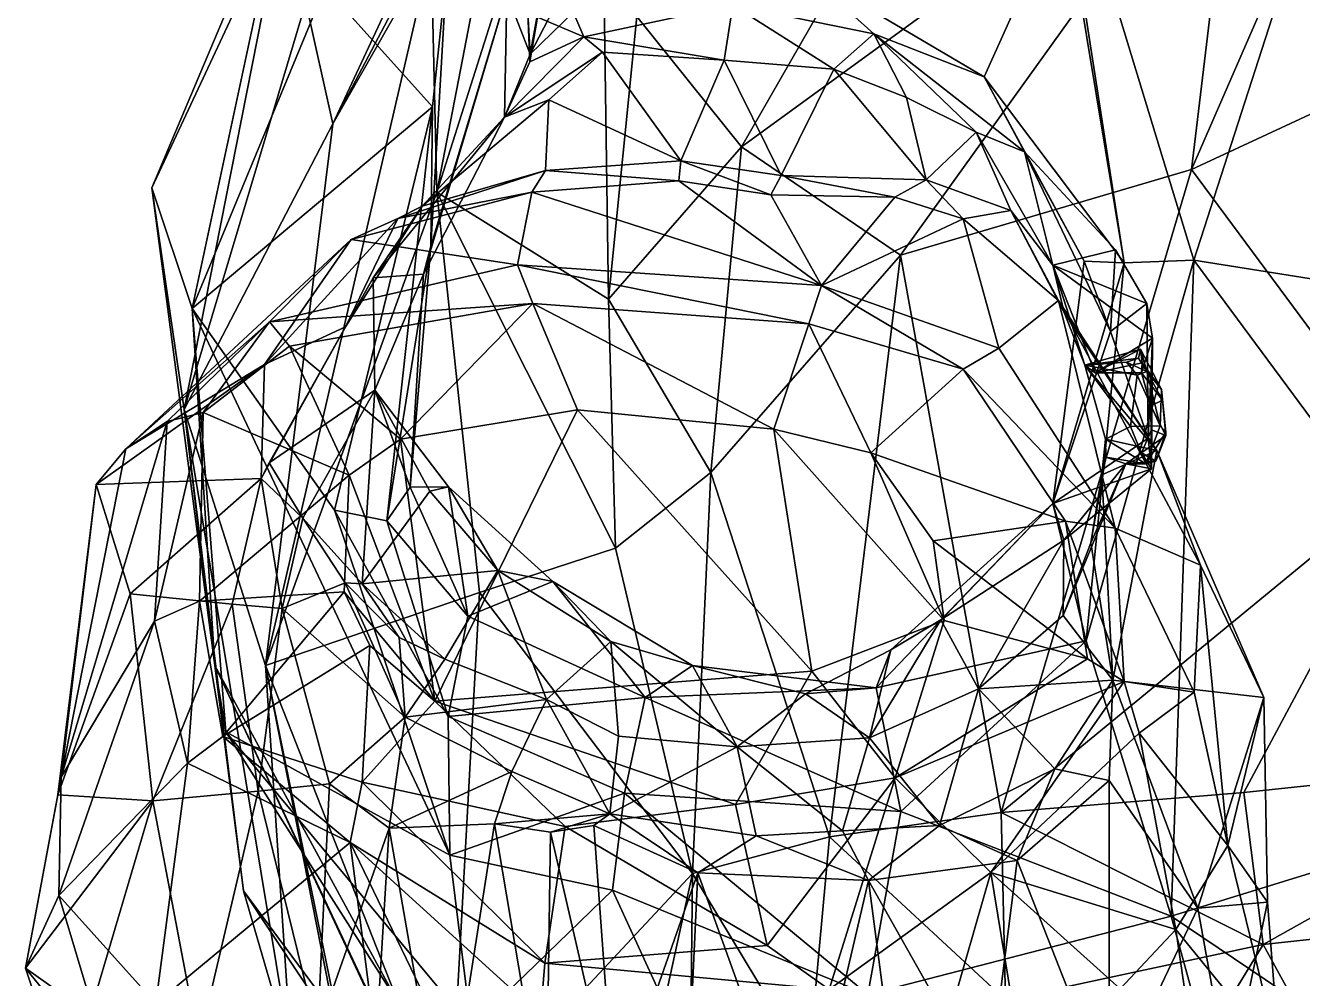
# Model space of a CAD drawing. Extents: x -0.38 to 0.38, y -1.36 to 1.52.
# Drawn here: x -0.376 to -0.1569, y -0.4645 to -0.3011 of the extents above; entities that cross this region are included whole.
import ezdxf

# ---------------------------------------------------------------- set-up
doc = ezdxf.new("R2010")
doc.units = 0
doc.layers.add('SABTOOTH$LWO', color=1, linetype='CONTINUOUS')

msp = doc.modelspace()

# ---------------------------------------------------------------- linework, layer by layer
at = {"layer": 'SABTOOTH$LWO'}
for points in [[(-0.17591, -0.32573, 1.45129), (-0.12589, -0.21099, 1.4324), (-0.16803, -0.25997, 1.41676)], [(-0.17591, -0.32573, 1.45129), (-0.11842, -0.29908, 1.47258), (-0.12589, -0.21099, 1.4324)], [(-0.30537, -0.32962, 1.17786), (-0.28313, -0.21466, 1.15526), (-0.30633, -0.28826, 1.09058)], [(-0.28313, -0.21466, 1.15526), (-0.30537, -0.32962, 1.17786), (-0.27749, -0.24177, 1.23296)], [(-0.27592, -0.348, 1.2926), (-0.27749, -0.24177, 1.23296), (-0.30537, -0.32962, 1.17786)], [(-0.27749, -0.24177, 1.23296), (-0.27592, -0.348, 1.2926), (-0.27104, -0.29954, 1.29506)], [(-0.25309, -0.32189, 1.33842), (-0.21438, -0.25443, 1.37244), (-0.27104, -0.29954, 1.29506)], [(-0.21438, -0.25443, 1.37244), (-0.25309, -0.32189, 1.33842), (-0.16803, -0.25997, 1.41676)], [(-0.20184, -0.25475, 0.53171), (-0.14802, -0.25625, 0.67552), (-0.17551, -0.3413, 0.53762)], [(-0.18745, -0.34173, 0.37629), (-0.1973, -0.27834, 0.3783), (-0.20184, -0.25475, 0.53171)], [(-0.17551, -0.3413, 0.53762), (-0.18745, -0.34173, 0.37629), (-0.20184, -0.25475, 0.53171)], [(-0.11364, -0.35115, 0.66098), (-0.17551, -0.3413, 0.53762), (-0.14802, -0.25625, 0.67552)], [(-0.32324, -0.31794, 0.99134), (-0.29631, -0.26023, 0.96437), (-0.32788, -0.29712, 0.92656)], [(-0.29631, -0.26023, 0.96437), (-0.32324, -0.31794, 0.99134), (-0.30105, -0.2758, 1.03049)], [(-0.22583, -0.34044, 1.39092), (-0.16803, -0.25997, 1.41676), (-0.25309, -0.32189, 1.33842)], [(-0.22583, -0.34044, 1.39092), (-0.17591, -0.32573, 1.45129), (-0.16803, -0.25997, 1.41676)], [(-0.35426, -0.3289, 0.82737), (-0.33122, -0.27433, 0.7841), (-0.34739, -0.34959, 0.68958)], [(-0.33169, -0.28062, 0.86363), (-0.33122, -0.27433, 0.7841), (-0.35426, -0.3289, 0.82737)], [(-0.33122, -0.27433, 0.7841), (-0.32456, -0.29448, 0.69124), (-0.34739, -0.34959, 0.68958)], [(-0.30633, -0.28826, 1.09058), (-0.30105, -0.2758, 1.03049), (-0.32324, -0.31794, 0.99134)], [(-0.28935, -0.30599, 0.25261), (-0.29336, -0.29562, 0.37554), (-0.28389, -0.27592, 0.36944)], [(-0.28935, -0.30599, 0.25261), (-0.28389, -0.27592, 0.36944), (-0.28195, -0.29879, 0.25266)], [(-0.21147, -0.30987, 0.25085), (-0.24284, -0.29132, 0.23981), (-0.1973, -0.27834, 0.3783)], [(-0.21147, -0.30987, 0.25085), (-0.1973, -0.27834, 0.3783), (-0.18745, -0.34173, 0.37629)], [(-0.34871, -0.36688, 0.92483), (-0.33169, -0.28062, 0.86363), (-0.35426, -0.3289, 0.82737)], [(-0.33169, -0.28062, 0.86363), (-0.34871, -0.36688, 0.92483), (-0.32788, -0.29712, 0.92656)], [(-0.32324, -0.31794, 0.99134), (-0.33478, -0.41078, 1.07139), (-0.30633, -0.28826, 1.09058)], [(-0.30633, -0.28826, 1.09058), (-0.33478, -0.41078, 1.07139), (-0.30537, -0.32962, 1.17786)], [(-0.23041, -0.3025, 0.20655), (-0.25459, -0.29757, 0.20722), (-0.24284, -0.29132, 0.23981)], [(-0.24284, -0.29132, 0.23981), (-0.21147, -0.30987, 0.25085), (-0.23041, -0.3025, 0.20655)], [(-0.30611, -0.31499, 0.54084), (-0.32456, -0.29448, 0.69124), (-0.30367, -0.29154, 0.55014)], [(-0.30611, -0.31499, 0.54084), (-0.30367, -0.29154, 0.55014), (-0.30643, -0.33892, 0.37709)], [(-0.30367, -0.29154, 0.55014), (-0.29336, -0.29562, 0.37554), (-0.30643, -0.33892, 0.37709)], [(-0.32456, -0.29448, 0.69124), (-0.30611, -0.31499, 0.54084), (-0.34739, -0.34959, 0.68958)], [(-0.30643, -0.33892, 0.37709), (-0.29336, -0.29562, 0.37554), (-0.30768, -0.34369, 0.2521)], [(-0.29336, -0.29562, 0.37554), (-0.29376, -0.31676, 0.22833), (-0.30768, -0.34369, 0.2521)], [(-0.28935, -0.30599, 0.25261), (-0.29376, -0.31676, 0.22833), (-0.29336, -0.29562, 0.37554)], [(-0.28396, -0.29543, 0.24111), (-0.28976, -0.29888, 0.238), (-0.28935, -0.30599, 0.25261)], [(-0.28195, -0.29879, 0.25266), (-0.28396, -0.29543, 0.24111), (-0.28935, -0.30599, 0.25261)], [(-0.32788, -0.29712, 0.92656), (-0.34871, -0.36688, 0.92483), (-0.32324, -0.31794, 0.99134)], [(-0.2881, -0.29964, 0.2256), (-0.28242, -0.29781, 0.21547), (-0.28017, -0.30299, 0.21365)], [(-0.28242, -0.29781, 0.21547), (-0.25459, -0.29757, 0.20722), (-0.28017, -0.30299, 0.21365)], [(-0.28017, -0.30299, 0.21365), (-0.25459, -0.29757, 0.20722), (-0.2561, -0.30701, 0.17286)], [(-0.23725, -0.30852, 0.17002), (-0.2561, -0.30701, 0.17286), (-0.25459, -0.29757, 0.20722)], [(-0.25459, -0.29757, 0.20722), (-0.23041, -0.3025, 0.20655), (-0.23725, -0.30852, 0.17002)], [(-0.28976, -0.29888, 0.238), (-0.28941, -0.30726, 0.23116), (-0.28935, -0.30599, 0.25261)], [(-0.28976, -0.29888, 0.238), (-0.2881, -0.29964, 0.2256), (-0.28941, -0.30726, 0.23116)], [(-0.28941, -0.30726, 0.23116), (-0.2881, -0.29964, 0.2256), (-0.28017, -0.30299, 0.21365)], [(-0.27104, -0.29954, 1.29506), (-0.27592, -0.348, 1.2926), (-0.25309, -0.32189, 1.33842)], [(-0.13747, -0.37762, 1.46994), (-0.11842, -0.29908, 1.47258), (-0.17591, -0.32573, 1.45129)], [(-0.28017, -0.30299, 0.21365), (-0.29376, -0.31676, 0.22833), (-0.28941, -0.30726, 0.23116)], [(-0.29376, -0.31676, 0.22833), (-0.28017, -0.30299, 0.21365), (-0.27698, -0.30563, 0.18412)], [(-0.2561, -0.30701, 0.17286), (-0.27698, -0.30563, 0.18412), (-0.28017, -0.30299, 0.21365)], [(-0.23041, -0.3025, 0.20655), (-0.22481, -0.31338, 0.16446), (-0.23725, -0.30852, 0.17002)], [(-0.21147, -0.30987, 0.25085), (-0.20456, -0.32271, 0.21258), (-0.23041, -0.3025, 0.20655)], [(-0.22481, -0.31338, 0.16446), (-0.23041, -0.3025, 0.20655), (-0.21283, -0.31934, 0.17581)], [(-0.20456, -0.32271, 0.21258), (-0.21283, -0.31934, 0.17581), (-0.23041, -0.3025, 0.20655)], [(-0.28618, -0.31382, 0.17011), (-0.29376, -0.31676, 0.22833), (-0.27698, -0.30563, 0.18412)], [(-0.28935, -0.30599, 0.25261), (-0.28941, -0.30726, 0.23116), (-0.29376, -0.31676, 0.22833)], [(-0.27698, -0.30563, 0.18412), (-0.26353, -0.32429, 0.09598), (-0.28618, -0.31382, 0.17011)], [(-0.27698, -0.30563, 0.18412), (-0.2561, -0.30701, 0.17286), (-0.26353, -0.32429, 0.09598)], [(-0.2463, -0.3268, 0.09943), (-0.26353, -0.32429, 0.09598), (-0.2561, -0.30701, 0.17286)], [(-0.2561, -0.30701, 0.17286), (-0.23725, -0.30852, 0.17002), (-0.2463, -0.3268, 0.09943)], [(-0.2214, -0.32752, 0.10088), (-0.2463, -0.3268, 0.09943), (-0.23725, -0.30852, 0.17002)], [(-0.23725, -0.30852, 0.17002), (-0.22481, -0.31338, 0.16446), (-0.2214, -0.32752, 0.10088)], [(-0.18745, -0.34173, 0.37629), (-0.19429, -0.34147, 0.2425), (-0.21147, -0.30987, 0.25085)], [(-0.20456, -0.32271, 0.21258), (-0.21147, -0.30987, 0.25085), (-0.19429, -0.34147, 0.2425)], [(-0.32295, -0.38417, 0.52848), (-0.34739, -0.34959, 0.68958), (-0.30611, -0.31499, 0.54084)], [(-0.32295, -0.38417, 0.52848), (-0.30611, -0.31499, 0.54084), (-0.31395, -0.38602, 0.38061)], [(-0.30611, -0.31499, 0.54084), (-0.30643, -0.33892, 0.37709), (-0.31395, -0.38602, 0.38061)], [(-0.28618, -0.31382, 0.17011), (-0.28673, -0.32592, 0.09548), (-0.3079, -0.33203, 0.14449)], [(-0.3079, -0.33203, 0.14449), (-0.29376, -0.31676, 0.22833), (-0.28618, -0.31382, 0.17011)], [(-0.26353, -0.32429, 0.09598), (-0.28673, -0.32592, 0.09548), (-0.28618, -0.31382, 0.17011)], [(-0.21283, -0.31934, 0.17581), (-0.2214, -0.32752, 0.10088), (-0.22481, -0.31338, 0.16446)], [(-0.30768, -0.34369, 0.2521), (-0.29376, -0.31676, 0.22833), (-0.31628, -0.34431, 0.17533)], [(-0.3079, -0.33203, 0.14449), (-0.31628, -0.34431, 0.17533), (-0.29376, -0.31676, 0.22833)], [(-0.33478, -0.41078, 1.07139), (-0.32324, -0.31794, 0.99134), (-0.34871, -0.36688, 0.92483)], [(-0.20692, -0.33277, 0.10552), (-0.2214, -0.32752, 0.10088), (-0.21283, -0.31934, 0.17581)], [(-0.21283, -0.31934, 0.17581), (-0.19971, -0.34214, 0.15818), (-0.20692, -0.33277, 0.10552)], [(-0.20456, -0.32271, 0.21258), (-0.19971, -0.34214, 0.15818), (-0.21283, -0.31934, 0.17581)], [(-0.25839, -0.37771, 1.32592), (-0.25309, -0.32189, 1.33842), (-0.27592, -0.348, 1.2926)], [(-0.25309, -0.32189, 1.33842), (-0.25839, -0.37771, 1.32592), (-0.22583, -0.34044, 1.39092)], [(-0.18893, -0.33951, 0.19913), (-0.19971, -0.34214, 0.15818), (-0.20456, -0.32271, 0.21258)], [(-0.19429, -0.34147, 0.2425), (-0.18977, -0.35351, 0.21729), (-0.20456, -0.32271, 0.21258)], [(-0.18977, -0.35351, 0.21729), (-0.18893, -0.33951, 0.19913), (-0.20456, -0.32271, 0.21258)], [(-0.31208, -0.33415, 0.09894), (-0.3079, -0.33203, 0.14449), (-0.28673, -0.32592, 0.09548)], [(-0.31208, -0.33415, 0.09894), (-0.28673, -0.32592, 0.09548), (-0.28908, -0.32963, 0.06601)], [(-0.28908, -0.32963, 0.06601), (-0.28673, -0.32592, 0.09548), (-0.26387, -0.32772, 0.07274)], [(-0.26353, -0.32429, 0.09598), (-0.26387, -0.32772, 0.07274), (-0.28673, -0.32592, 0.09548)], [(-0.26387, -0.32772, 0.07274), (-0.26353, -0.32429, 0.09598), (-0.24807, -0.33009, 0.08286)], [(-0.2463, -0.3268, 0.09943), (-0.24807, -0.33009, 0.08286), (-0.26353, -0.32429, 0.09598)], [(-0.20853, -0.43598, 1.42712), (-0.17591, -0.32573, 1.45129), (-0.22583, -0.34044, 1.39092)], [(-0.20853, -0.43598, 1.42712), (-0.13747, -0.37762, 1.46994), (-0.17591, -0.32573, 1.45129)], [(-0.28908, -0.32963, 0.06601), (-0.26387, -0.32772, 0.07274), (-0.23938, -0.34562, 0.03261)], [(-0.24807, -0.33009, 0.08286), (-0.23938, -0.34562, 0.03261), (-0.26387, -0.32772, 0.07274)], [(-0.24807, -0.33009, 0.08286), (-0.2463, -0.3268, 0.09943), (-0.22678, -0.33049, 0.08191)], [(-0.2463, -0.3268, 0.09943), (-0.2214, -0.32752, 0.10088), (-0.22678, -0.33049, 0.08191)], [(-0.22678, -0.33049, 0.08191), (-0.2214, -0.32752, 0.10088), (-0.21509, -0.33419, 0.07972)], [(-0.2214, -0.32752, 0.10088), (-0.20692, -0.33277, 0.10552), (-0.21509, -0.33419, 0.07972)], [(-0.35426, -0.3289, 0.82737), (-0.34739, -0.34959, 0.68958), (-0.34349, -0.41082, 0.80031)], [(-0.34871, -0.36688, 0.92483), (-0.35426, -0.3289, 0.82737), (-0.34349, -0.41082, 0.80031)], [(-0.33478, -0.41078, 1.07139), (-0.29807, -0.39828, 1.18023), (-0.30537, -0.32962, 1.17786)], [(-0.3201, -0.33776, 0.05303), (-0.28908, -0.32963, 0.06601), (-0.29152, -0.34208, 0.02118)], [(-0.3201, -0.33776, 0.05303), (-0.31208, -0.33415, 0.09894), (-0.28908, -0.32963, 0.06601)], [(-0.29807, -0.39828, 1.18023), (-0.27474, -0.3907, 1.27676), (-0.30537, -0.32962, 1.17786)], [(-0.27474, -0.3907, 1.27676), (-0.27592, -0.348, 1.2926), (-0.30537, -0.32962, 1.17786)], [(-0.29152, -0.34208, 0.02118), (-0.28908, -0.32963, 0.06601), (-0.23938, -0.34562, 0.03261)], [(-0.22678, -0.33049, 0.08191), (-0.23938, -0.34562, 0.03261), (-0.24807, -0.33009, 0.08286)], [(-0.22678, -0.33049, 0.08191), (-0.21509, -0.33419, 0.07972), (-0.23938, -0.34562, 0.03261)], [(-0.31628, -0.34431, 0.17533), (-0.3079, -0.33203, 0.14449), (-0.32104, -0.35275, 0.11576)], [(-0.31208, -0.33415, 0.09894), (-0.32104, -0.35275, 0.11576), (-0.3079, -0.33203, 0.14449)], [(-0.19872, -0.34824, 0.07427), (-0.21509, -0.33419, 0.07972), (-0.20692, -0.33277, 0.10552)], [(-0.19971, -0.34214, 0.15818), (-0.19772, -0.35029, 0.12336), (-0.20692, -0.33277, 0.10552)], [(-0.20692, -0.33277, 0.10552), (-0.19772, -0.35029, 0.12336), (-0.19872, -0.34824, 0.07427)], [(-0.32104, -0.35275, 0.11576), (-0.31208, -0.33415, 0.09894), (-0.33498, -0.35917, 0.0734)], [(-0.31208, -0.33415, 0.09894), (-0.3201, -0.33776, 0.05303), (-0.33498, -0.35917, 0.0734)], [(-0.20893, -0.35636, 0.03983), (-0.23938, -0.34562, 0.03261), (-0.21509, -0.33419, 0.07972)], [(-0.21509, -0.33419, 0.07972), (-0.19872, -0.34824, 0.07427), (-0.20893, -0.35636, 0.03983)], [(-0.3201, -0.33776, 0.05303), (-0.33412, -0.35186, 0.0202), (-0.35873, -0.37367, 0.04494)], [(-0.3201, -0.33776, 0.05303), (-0.35873, -0.37367, 0.04494), (-0.33498, -0.35917, 0.0734)], [(-0.33412, -0.35186, 0.0202), (-0.3201, -0.33776, 0.05303), (-0.29152, -0.34208, 0.02118)], [(-0.31395, -0.38602, 0.38061), (-0.30643, -0.33892, 0.37709), (-0.30994, -0.38023, 0.28068)], [(-0.30643, -0.33892, 0.37709), (-0.30768, -0.34369, 0.2521), (-0.30994, -0.38023, 0.28068)], [(-0.18357, -0.3487, 0.18785), (-0.19971, -0.34214, 0.15818), (-0.18893, -0.33951, 0.19913)], [(-0.18893, -0.33951, 0.19913), (-0.18977, -0.35351, 0.21729), (-0.18357, -0.3487, 0.18785)], [(-0.23801, -0.44017, 1.3797), (-0.22583, -0.34044, 1.39092), (-0.25839, -0.37771, 1.32592)], [(-0.23801, -0.44017, 1.3797), (-0.20853, -0.43598, 1.42712), (-0.22583, -0.34044, 1.39092)], [(-0.19429, -0.34147, 0.2425), (-0.18745, -0.34173, 0.37629), (-0.1997, -0.383, 0.2441)], [(-0.18977, -0.35351, 0.21729), (-0.19429, -0.34147, 0.2425), (-0.1997, -0.383, 0.2441)], [(-0.19398, -0.40659, 0.39468), (-0.1997, -0.383, 0.2441), (-0.18745, -0.34173, 0.37629)], [(-0.18745, -0.34173, 0.37629), (-0.17551, -0.3413, 0.53762), (-0.19398, -0.40659, 0.39468)], [(-0.17941, -0.45378, 0.54299), (-0.19398, -0.40659, 0.39468), (-0.17551, -0.3413, 0.53762)], [(-0.17551, -0.3413, 0.53762), (-0.10841, -0.43189, 0.66907), (-0.17941, -0.45378, 0.54299)], [(-0.10841, -0.43189, 0.66907), (-0.17551, -0.3413, 0.53762), (-0.11364, -0.35115, 0.66098)], [(-0.29152, -0.34208, 0.02118), (-0.28889, -0.34874, 0.01483), (-0.33412, -0.35186, 0.0202)], [(-0.31628, -0.34431, 0.17533), (-0.316, -0.36357, 0.20329), (-0.30768, -0.34369, 0.2521)], [(-0.30994, -0.38023, 0.28068), (-0.30768, -0.34369, 0.2521), (-0.316, -0.36357, 0.20329)], [(-0.23938, -0.34562, 0.03261), (-0.24153, -0.35223, 0.01449), (-0.29152, -0.34208, 0.02118)], [(-0.24153, -0.35223, 0.01449), (-0.28889, -0.34874, 0.01483), (-0.29152, -0.34208, 0.02118)], [(-0.19971, -0.34214, 0.15818), (-0.19422, -0.35929, 0.13775), (-0.19772, -0.35029, 0.12336)], [(-0.19971, -0.34214, 0.15818), (-0.1826, -0.35468, 0.17703), (-0.19245, -0.36061, 0.15308)], [(-0.19971, -0.34214, 0.15818), (-0.19245, -0.36061, 0.15308), (-0.19422, -0.35929, 0.13775)], [(-0.1826, -0.35468, 0.17703), (-0.19971, -0.34214, 0.15818), (-0.18357, -0.3487, 0.18785)], [(-0.316, -0.36357, 0.20329), (-0.31628, -0.34431, 0.17533), (-0.33415, -0.37603, 0.12931)], [(-0.32104, -0.35275, 0.11576), (-0.33415, -0.37603, 0.12931), (-0.31628, -0.34431, 0.17533)], [(-0.21508, -0.36, 0.01757), (-0.24153, -0.35223, 0.01449), (-0.23938, -0.34562, 0.03261)], [(-0.20893, -0.35636, 0.03983), (-0.21508, -0.36, 0.01757), (-0.23938, -0.34562, 0.03261)], [(-0.27592, -0.348, 1.2926), (-0.27474, -0.3907, 1.27676), (-0.25839, -0.37771, 1.32592)], [(-0.19872, -0.34824, 0.07427), (-0.18901, -0.38724, 0.03814), (-0.20893, -0.35636, 0.03983)], [(-0.19872, -0.34824, 0.07427), (-0.17438, -0.39362, 0.05844), (-0.18901, -0.38724, 0.03814)], [(-0.19872, -0.34824, 0.07427), (-0.19772, -0.35029, 0.12336), (-0.18182, -0.37395, 0.10798)], [(-0.19872, -0.34824, 0.07427), (-0.18182, -0.37395, 0.10798), (-0.17438, -0.39362, 0.05844)], [(-0.32295, -0.38417, 0.52848), (-0.30316, -0.44335, 0.54006), (-0.34739, -0.34959, 0.68958)], [(-0.34157, -0.42218, 0.69381), (-0.34739, -0.34959, 0.68958), (-0.30316, -0.44335, 0.54006)], [(-0.34349, -0.41082, 0.80031), (-0.34739, -0.34959, 0.68958), (-0.34157, -0.42218, 0.69381)], [(-0.28889, -0.34874, 0.01483), (-0.33067, -0.35605, 0.01454), (-0.33412, -0.35186, 0.0202)], [(-0.33067, -0.35605, 0.01454), (-0.28889, -0.34874, 0.01483), (-0.31159, -0.37199, 0.0067)], [(-0.28126, -0.36698, 0.007), (-0.31159, -0.37199, 0.0067), (-0.28889, -0.34874, 0.01483)], [(-0.24755, -0.37025, 0.00683), (-0.28126, -0.36698, 0.007), (-0.28889, -0.34874, 0.01483)], [(-0.24153, -0.35223, 0.01449), (-0.24755, -0.37025, 0.00683), (-0.28889, -0.34874, 0.01483)], [(-0.19772, -0.35029, 0.12336), (-0.19422, -0.35929, 0.13775), (-0.18182, -0.37395, 0.10798)], [(-0.18334, -0.37181, 0.20738), (-0.18357, -0.3487, 0.18785), (-0.18977, -0.35351, 0.21729)], [(-0.18357, -0.3487, 0.18785), (-0.18334, -0.37181, 0.20738), (-0.1826, -0.35468, 0.17703)], [(-0.35164, -0.36894, 0.03795), (-0.35873, -0.37367, 0.04494), (-0.33412, -0.35186, 0.0202)], [(-0.35164, -0.36894, 0.03795), (-0.33412, -0.35186, 0.0202), (-0.34549, -0.36743, 0.01378)], [(-0.33067, -0.35605, 0.01454), (-0.34549, -0.36743, 0.01378), (-0.33412, -0.35186, 0.0202)], [(-0.23091, -0.37434, 0.00664), (-0.24755, -0.37025, 0.00683), (-0.24153, -0.35223, 0.01449)], [(-0.21508, -0.36, 0.01757), (-0.23091, -0.37434, 0.00664), (-0.24153, -0.35223, 0.01449)], [(-0.33498, -0.35917, 0.0734), (-0.33555, -0.37875, 0.11589), (-0.32104, -0.35275, 0.11576)], [(-0.33415, -0.37603, 0.12931), (-0.32104, -0.35275, 0.11576), (-0.33555, -0.37875, 0.11589)], [(-0.1997, -0.383, 0.2441), (-0.18334, -0.37181, 0.20738), (-0.18977, -0.35351, 0.21729)], [(-0.18448, -0.36063, 0.16401), (-0.19245, -0.36061, 0.15308), (-0.1826, -0.35468, 0.17703)], [(-0.18448, -0.36063, 0.16401), (-0.1826, -0.35468, 0.17703), (-0.18288, -0.36625, 0.17569)], [(-0.18274, -0.37705, 0.18904), (-0.1826, -0.35468, 0.17703), (-0.18334, -0.37181, 0.20738)], [(-0.1826, -0.35468, 0.17703), (-0.18274, -0.37705, 0.18904), (-0.18288, -0.36625, 0.17569)], [(-0.34549, -0.36743, 0.01378), (-0.33067, -0.35605, 0.01454), (-0.3204, -0.37818, 0.00628)], [(-0.31159, -0.37199, 0.0067), (-0.3204, -0.37818, 0.00628), (-0.33067, -0.35605, 0.01454)], [(-0.20893, -0.35636, 0.03983), (-0.18901, -0.38724, 0.03814), (-0.21508, -0.36, 0.01757)], [(-0.19422, -0.35929, 0.13775), (-0.19245, -0.36061, 0.15308), (-0.18464, -0.35655, 0.1379)], [(-0.18464, -0.35655, 0.1379), (-0.18499, -0.35808, 0.12918), (-0.19422, -0.35929, 0.13775)], [(-0.18438, -0.35891, 0.15554), (-0.18464, -0.35655, 0.1379), (-0.19245, -0.36061, 0.15308)], [(-0.18355, -0.36039, 0.12722), (-0.18499, -0.35808, 0.12918), (-0.18464, -0.35655, 0.1379)], [(-0.18103, -0.3635, 0.13811), (-0.18464, -0.35655, 0.1379), (-0.18438, -0.35891, 0.15554)], [(-0.18103, -0.3635, 0.13811), (-0.18355, -0.36039, 0.12722), (-0.18464, -0.35655, 0.1379)], [(-0.35873, -0.37367, 0.04494), (-0.36382, -0.37974, 0.06282), (-0.33498, -0.35917, 0.0734)], [(-0.33498, -0.35917, 0.0734), (-0.36382, -0.37974, 0.06282), (-0.33555, -0.37875, 0.11589)], [(-0.18707, -0.35879, 0.12831), (-0.19422, -0.35929, 0.13775), (-0.18499, -0.35808, 0.12918)], [(-0.18707, -0.35879, 0.12831), (-0.18523, -0.36104, 0.12565), (-0.19422, -0.35929, 0.13775)], [(-0.18523, -0.36104, 0.12565), (-0.18636, -0.36983, 0.13428), (-0.19422, -0.35929, 0.13775)], [(-0.19067, -0.37201, 0.14348), (-0.19422, -0.35929, 0.13775), (-0.18636, -0.36983, 0.13428)], [(-0.19422, -0.35929, 0.13775), (-0.19067, -0.37201, 0.14348), (-0.18182, -0.37395, 0.10798)], [(-0.19245, -0.36061, 0.15308), (-0.18448, -0.36063, 0.16401), (-0.18438, -0.35891, 0.15554)], [(-0.18355, -0.36039, 0.12722), (-0.18707, -0.35879, 0.12831), (-0.18499, -0.35808, 0.12918)], [(-0.18523, -0.36104, 0.12565), (-0.18707, -0.35879, 0.12831), (-0.18355, -0.36039, 0.12722)], [(-0.18438, -0.35891, 0.15554), (-0.18448, -0.36063, 0.16401), (-0.18086, -0.36532, 0.15668)], [(-0.18086, -0.36532, 0.15668), (-0.18103, -0.3635, 0.13811), (-0.18438, -0.35891, 0.15554)], [(-0.21508, -0.36, 0.01757), (-0.1975, -0.38603, 0.01681), (-0.23091, -0.37434, 0.00664)], [(-0.1975, -0.38603, 0.01681), (-0.21508, -0.36, 0.01757), (-0.18901, -0.38724, 0.03814)], [(-0.18636, -0.36983, 0.13428), (-0.18523, -0.36104, 0.12565), (-0.1813, -0.36973, 0.13494)], [(-0.18355, -0.36039, 0.12722), (-0.1813, -0.36973, 0.13494), (-0.18523, -0.36104, 0.12565)], [(-0.18448, -0.36063, 0.16401), (-0.18288, -0.36625, 0.17569), (-0.18086, -0.36532, 0.15668)], [(-0.1813, -0.36973, 0.13494), (-0.18355, -0.36039, 0.12722), (-0.18103, -0.3635, 0.13811)], [(-0.33415, -0.37603, 0.12931), (-0.32835, -0.38553, 0.13818), (-0.316, -0.36357, 0.20329)], [(-0.32835, -0.38553, 0.13818), (-0.3182, -0.39682, 0.16082), (-0.316, -0.36357, 0.20329)], [(-0.30656, -0.38089, 0.19014), (-0.316, -0.36357, 0.20329), (-0.3182, -0.39682, 0.16082)], [(-0.30994, -0.38023, 0.28068), (-0.316, -0.36357, 0.20329), (-0.30341, -0.38018, 0.22581)], [(-0.316, -0.36357, 0.20329), (-0.30656, -0.38089, 0.19014), (-0.30341, -0.38018, 0.22581)], [(-0.18028, -0.37081, 0.14533), (-0.1813, -0.36973, 0.13494), (-0.18103, -0.3635, 0.13811)], [(-0.18028, -0.37081, 0.14533), (-0.18103, -0.3635, 0.13811), (-0.18086, -0.36532, 0.15668)], [(-0.18086, -0.36532, 0.15668), (-0.18288, -0.36625, 0.17569), (-0.18028, -0.37135, 0.16137)], [(-0.18028, -0.37135, 0.16137), (-0.18028, -0.37081, 0.14533), (-0.18086, -0.36532, 0.15668)], [(-0.34549, -0.36743, 0.01378), (-0.34612, -0.39979, 0.01136), (-0.35381, -0.40321, 0.03245)], [(-0.35164, -0.36894, 0.03795), (-0.34549, -0.36743, 0.01378), (-0.35381, -0.40321, 0.03245)], [(-0.33857, -0.44944, 0.91584), (-0.34871, -0.36688, 0.92483), (-0.34349, -0.41082, 0.80031)], [(-0.33031, -0.47772, 1.0217), (-0.34871, -0.36688, 0.92483), (-0.33857, -0.44944, 0.91584)], [(-0.34871, -0.36688, 0.92483), (-0.33031, -0.47772, 1.0217), (-0.33478, -0.41078, 1.07139)], [(-0.34549, -0.36743, 0.01378), (-0.3204, -0.37818, 0.00628), (-0.34612, -0.39979, 0.01136)], [(-0.28126, -0.36698, 0.007), (-0.30572, -0.41691, 0.00856), (-0.31159, -0.37199, 0.0067)], [(-0.24103, -0.41176, 0.00627), (-0.30572, -0.41691, 0.00856), (-0.28126, -0.36698, 0.007)], [(-0.24755, -0.37025, 0.00683), (-0.24103, -0.41176, 0.00627), (-0.28126, -0.36698, 0.007)], [(-0.18288, -0.36625, 0.17569), (-0.18277, -0.37039, 0.17894), (-0.18028, -0.37135, 0.16137)], [(-0.18277, -0.37039, 0.17894), (-0.18288, -0.36625, 0.17569), (-0.18274, -0.37705, 0.18904)], [(-0.36983, -0.42994, 0.05774), (-0.35164, -0.36894, 0.03795), (-0.35381, -0.40321, 0.03245)], [(-0.36983, -0.42994, 0.05774), (-0.35873, -0.37367, 0.04494), (-0.35164, -0.36894, 0.03795)], [(-0.23091, -0.37434, 0.00664), (-0.21834, -0.40308, 0.00532), (-0.24755, -0.37025, 0.00683)], [(-0.21834, -0.40308, 0.00532), (-0.24103, -0.41176, 0.00627), (-0.24755, -0.37025, 0.00683)], [(-0.18636, -0.36983, 0.13428), (-0.18376, -0.37622, 0.15133), (-0.19067, -0.37201, 0.14348)], [(-0.1813, -0.36973, 0.13494), (-0.18376, -0.37622, 0.15133), (-0.18636, -0.36983, 0.13428)], [(-0.18376, -0.37622, 0.15133), (-0.1813, -0.36973, 0.13494), (-0.18028, -0.37081, 0.14533)], [(-0.30572, -0.41691, 0.00856), (-0.3204, -0.37818, 0.00628), (-0.31159, -0.37199, 0.0067)], [(-0.18274, -0.37705, 0.18904), (-0.18334, -0.37181, 0.20738), (-0.1997, -0.383, 0.2441)], [(-0.19067, -0.37201, 0.14348), (-0.19131, -0.37811, 0.14191), (-0.18182, -0.37395, 0.10798)], [(-0.19131, -0.37811, 0.14191), (-0.19067, -0.37201, 0.14348), (-0.19059, -0.37507, 0.15797)], [(-0.19059, -0.37507, 0.15797), (-0.19067, -0.37201, 0.14348), (-0.18376, -0.37622, 0.15133)], [(-0.18277, -0.37039, 0.17894), (-0.18447, -0.37431, 0.18069), (-0.18028, -0.37135, 0.16137)], [(-0.18277, -0.37039, 0.17894), (-0.18274, -0.37705, 0.18904), (-0.18447, -0.37431, 0.18069)], [(-0.18447, -0.37431, 0.18069), (-0.182, -0.37578, 0.16022), (-0.18028, -0.37135, 0.16137)], [(-0.182, -0.37578, 0.16022), (-0.18376, -0.37622, 0.15133), (-0.18028, -0.37081, 0.14533)], [(-0.182, -0.37578, 0.16022), (-0.18028, -0.37081, 0.14533), (-0.18028, -0.37135, 0.16137)], [(-0.35873, -0.37367, 0.04494), (-0.36983, -0.42994, 0.05774), (-0.36382, -0.37974, 0.06282)], [(-0.22022, -0.38943, 0.00594), (-0.21834, -0.40308, 0.00532), (-0.23091, -0.37434, 0.00664)], [(-0.22022, -0.38943, 0.00594), (-0.23091, -0.37434, 0.00664), (-0.1975, -0.38603, 0.01681)], [(-0.19131, -0.37811, 0.14191), (-0.18942, -0.41334, 0.13362), (-0.18182, -0.37395, 0.10798)], [(-0.18182, -0.37395, 0.10798), (-0.18942, -0.41334, 0.13362), (-0.1635, -0.41631, 0.08851)], [(-0.182, -0.37578, 0.16022), (-0.18447, -0.37431, 0.18069), (-0.18717, -0.37622, 0.17875)], [(-0.18447, -0.37431, 0.18069), (-0.18274, -0.37705, 0.18904), (-0.18717, -0.37622, 0.17875)], [(-0.1635, -0.41631, 0.08851), (-0.17438, -0.39362, 0.05844), (-0.18182, -0.37395, 0.10798)], [(-0.32835, -0.38553, 0.13818), (-0.33415, -0.37603, 0.12931), (-0.33555, -0.37875, 0.11589)], [(-0.1978, -0.38931, 0.19964), (-0.1979, -0.40221, 0.15187), (-0.18717, -0.37622, 0.17875)], [(-0.19317, -0.38977, 0.14643), (-0.18717, -0.37622, 0.17875), (-0.1979, -0.40221, 0.15187)], [(-0.1978, -0.38931, 0.19964), (-0.18717, -0.37622, 0.17875), (-0.18274, -0.37705, 0.18904)], [(-0.19317, -0.38977, 0.14643), (-0.19131, -0.37811, 0.14191), (-0.19059, -0.37507, 0.15797)], [(-0.18717, -0.37622, 0.17875), (-0.19317, -0.38977, 0.14643), (-0.19059, -0.37507, 0.15797)], [(-0.18376, -0.37622, 0.15133), (-0.18717, -0.37622, 0.17875), (-0.19059, -0.37507, 0.15797)], [(-0.18376, -0.37622, 0.15133), (-0.182, -0.37578, 0.16022), (-0.18717, -0.37622, 0.17875)], [(-0.36382, -0.37974, 0.06282), (-0.35799, -0.39849, 0.10442), (-0.33555, -0.37875, 0.11589)], [(-0.34049, -0.40026, 0.11744), (-0.33555, -0.37875, 0.11589), (-0.35799, -0.39849, 0.10442)], [(-0.3204, -0.37818, 0.00628), (-0.3213, -0.39816, 0.0049), (-0.34612, -0.39979, 0.01136)], [(-0.33193, -0.40104, 0.12885), (-0.33555, -0.37875, 0.11589), (-0.34049, -0.40026, 0.11744)], [(-0.32835, -0.38553, 0.13818), (-0.33555, -0.37875, 0.11589), (-0.33193, -0.40104, 0.12885)], [(-0.3204, -0.37818, 0.00628), (-0.30572, -0.41691, 0.00856), (-0.3213, -0.39816, 0.0049)], [(-0.27474, -0.3907, 1.27676), (-0.26154, -0.44647, 1.3197), (-0.25839, -0.37771, 1.32592)], [(-0.25839, -0.37771, 1.32592), (-0.26154, -0.44647, 1.3197), (-0.23801, -0.44017, 1.3797)], [(-0.1669, -0.43259, 1.46243), (-0.13747, -0.37762, 1.46994), (-0.20853, -0.43598, 1.42712)], [(-0.18274, -0.37705, 0.18904), (-0.1997, -0.383, 0.2441), (-0.1978, -0.38931, 0.19964)], [(-0.19131, -0.37811, 0.14191), (-0.19317, -0.38977, 0.14643), (-0.18942, -0.41334, 0.13362)], [(-0.1669, -0.43259, 1.46243), (-0.10541, -0.42604, 1.4844), (-0.13747, -0.37762, 1.46994)], [(-0.36382, -0.37974, 0.06282), (-0.37043, -0.43299, 0.08079), (-0.35799, -0.39849, 0.10442)], [(-0.36983, -0.42994, 0.05774), (-0.37043, -0.43299, 0.08079), (-0.36382, -0.37974, 0.06282)], [(-0.3182, -0.39682, 0.16082), (-0.2949, -0.3945, 0.187), (-0.30656, -0.38089, 0.19014)], [(-0.31395, -0.38602, 0.38061), (-0.30994, -0.38023, 0.28068), (-0.30004, -0.40232, 0.28147)], [(-0.30994, -0.38023, 0.28068), (-0.30341, -0.38018, 0.22581), (-0.30004, -0.40232, 0.28147)], [(-0.30656, -0.38089, 0.19014), (-0.2949, -0.3945, 0.187), (-0.30341, -0.38018, 0.22581)], [(-0.30341, -0.38018, 0.22581), (-0.28546, -0.39638, 0.23119), (-0.30004, -0.40232, 0.28147)], [(-0.30341, -0.38018, 0.22581), (-0.2949, -0.3945, 0.187), (-0.28546, -0.39638, 0.23119)], [(-0.1997, -0.383, 0.2441), (-0.19398, -0.40659, 0.39468), (-0.23002, -0.41463, 0.27361)], [(-0.1997, -0.383, 0.2441), (-0.23002, -0.41463, 0.27361), (-0.22751, -0.40814, 0.22233)], [(-0.21892, -0.40296, 0.21189), (-0.1997, -0.383, 0.2441), (-0.22751, -0.40814, 0.22233)], [(-0.1978, -0.38931, 0.19964), (-0.1997, -0.383, 0.2441), (-0.21892, -0.40296, 0.21189)], [(-0.3211, -0.39663, 0.14033), (-0.32835, -0.38553, 0.13818), (-0.33193, -0.40104, 0.12885)], [(-0.32835, -0.38553, 0.13818), (-0.3211, -0.39663, 0.14033), (-0.3182, -0.39682, 0.16082)], [(-0.30316, -0.44335, 0.54006), (-0.32295, -0.38417, 0.52848), (-0.30346, -0.41955, 0.39271)], [(-0.32295, -0.38417, 0.52848), (-0.31395, -0.38602, 0.38061), (-0.30346, -0.41955, 0.39271)], [(-0.30346, -0.41955, 0.39271), (-0.31395, -0.38602, 0.38061), (-0.30004, -0.40232, 0.28147)], [(-0.1975, -0.38603, 0.01681), (-0.19376, -0.40963, 0.01569), (-0.22022, -0.38943, 0.00594)], [(-0.19376, -0.40963, 0.01569), (-0.1975, -0.38603, 0.01681), (-0.18746, -0.41356, 0.02835)], [(-0.18901, -0.38724, 0.03814), (-0.18746, -0.41356, 0.02835), (-0.1975, -0.38603, 0.01681)], [(-0.18901, -0.38724, 0.03814), (-0.17547, -0.41538, 0.04749), (-0.18746, -0.41356, 0.02835)], [(-0.17547, -0.41538, 0.04749), (-0.18901, -0.38724, 0.03814), (-0.17438, -0.39362, 0.05844)], [(-0.21834, -0.40308, 0.00532), (-0.22022, -0.38943, 0.00594), (-0.19376, -0.40963, 0.01569)], [(-0.21892, -0.40296, 0.21189), (-0.21245, -0.41482, 0.15248), (-0.1978, -0.38931, 0.19964)], [(-0.21245, -0.41482, 0.15248), (-0.1979, -0.40221, 0.15187), (-0.1978, -0.38931, 0.19964)], [(-0.19317, -0.38977, 0.14643), (-0.1979, -0.40221, 0.15187), (-0.18942, -0.41334, 0.13362)], [(-0.26154, -0.44647, 1.3197), (-0.27474, -0.3907, 1.27676), (-0.29807, -0.39828, 1.18023)], [(-0.17438, -0.39362, 0.05844), (-0.16965, -0.44167, 0.06474), (-0.17547, -0.41538, 0.04749)], [(-0.17438, -0.39362, 0.05844), (-0.1635, -0.41631, 0.08851), (-0.16965, -0.44167, 0.06474)], [(-0.2949, -0.3945, 0.187), (-0.3182, -0.39682, 0.16082), (-0.30402, -0.40969, 0.14894)], [(-0.30402, -0.40969, 0.14894), (-0.28657, -0.41665, 0.15105), (-0.2949, -0.3945, 0.187)], [(-0.30004, -0.40232, 0.28147), (-0.28546, -0.39638, 0.23119), (-0.26965, -0.4163, 0.29417)], [(-0.2949, -0.3945, 0.187), (-0.28657, -0.41665, 0.15105), (-0.27552, -0.40671, 0.18879)], [(-0.2949, -0.3945, 0.187), (-0.27552, -0.40671, 0.18879), (-0.28546, -0.39638, 0.23119)], [(-0.28546, -0.39638, 0.23119), (-0.26154, -0.41082, 0.22876), (-0.26965, -0.4163, 0.29417)], [(-0.28546, -0.39638, 0.23119), (-0.27552, -0.40671, 0.18879), (-0.26154, -0.41082, 0.22876)], [(-0.37043, -0.43299, 0.08079), (-0.35411, -0.43403, 0.10417), (-0.35799, -0.39849, 0.10442)], [(-0.35799, -0.39849, 0.10442), (-0.35411, -0.43403, 0.10417), (-0.34049, -0.40026, 0.11744)], [(-0.34612, -0.39979, 0.01136), (-0.3213, -0.39816, 0.0049), (-0.34212, -0.42295, 0.01631)], [(-0.3213, -0.39816, 0.0049), (-0.31686, -0.40738, 0.00429), (-0.34212, -0.42295, 0.01631)], [(-0.30318, -0.49105, 1.22498), (-0.29807, -0.39828, 1.18023), (-0.33478, -0.41078, 1.07139)], [(-0.33193, -0.40104, 0.12885), (-0.31082, -0.41964, 0.13395), (-0.3211, -0.39663, 0.14033)], [(-0.31686, -0.40738, 0.00429), (-0.3213, -0.39816, 0.0049), (-0.30572, -0.41691, 0.00856)], [(-0.31184, -0.40601, 0.14519), (-0.3211, -0.39663, 0.14033), (-0.31082, -0.41964, 0.13395)], [(-0.3211, -0.39663, 0.14033), (-0.31184, -0.40601, 0.14519), (-0.3182, -0.39682, 0.16082)], [(-0.31184, -0.40601, 0.14519), (-0.30402, -0.40969, 0.14894), (-0.3182, -0.39682, 0.16082)], [(-0.30318, -0.49105, 1.22498), (-0.26154, -0.44647, 1.3197), (-0.29807, -0.39828, 1.18023)], [(-0.33605, -0.43233, 0.10819), (-0.34049, -0.40026, 0.11744), (-0.35411, -0.43403, 0.10417)], [(-0.35381, -0.40321, 0.03245), (-0.34612, -0.39979, 0.01136), (-0.34818, -0.42754, 0.02273)], [(-0.34612, -0.39979, 0.01136), (-0.34212, -0.42295, 0.01631), (-0.34818, -0.42754, 0.02273)], [(-0.34049, -0.40026, 0.11744), (-0.33605, -0.43233, 0.10819), (-0.33193, -0.40104, 0.12885)], [(-0.3238, -0.43112, 0.11298), (-0.33193, -0.40104, 0.12885), (-0.33605, -0.43233, 0.10819)], [(-0.33193, -0.40104, 0.12885), (-0.3238, -0.43112, 0.11298), (-0.31082, -0.41964, 0.13395)], [(-0.30346, -0.41955, 0.39271), (-0.30004, -0.40232, 0.28147), (-0.26965, -0.4163, 0.29417)], [(-0.24103, -0.41176, 0.00627), (-0.21834, -0.40308, 0.00532), (-0.22673, -0.43008, 0.01097)], [(-0.23113, -0.42318, 0.15911), (-0.21245, -0.41482, 0.15248), (-0.21892, -0.40296, 0.21189)], [(-0.22751, -0.40814, 0.22233), (-0.23113, -0.42318, 0.15911), (-0.21892, -0.40296, 0.21189)], [(-0.19376, -0.40963, 0.01569), (-0.22673, -0.43008, 0.01097), (-0.21834, -0.40308, 0.00532)], [(-0.18942, -0.41334, 0.13362), (-0.1979, -0.40221, 0.15187), (-0.21245, -0.41482, 0.15248)], [(-0.37023, -0.45025, 0.04342), (-0.35381, -0.40321, 0.03245), (-0.34818, -0.42754, 0.02273)], [(-0.36983, -0.42994, 0.05774), (-0.35381, -0.40321, 0.03245), (-0.37023, -0.45025, 0.04342)], [(-0.34212, -0.42295, 0.01631), (-0.31686, -0.40738, 0.00429), (-0.31818, -0.4308, 0.01421)], [(-0.31686, -0.40738, 0.00429), (-0.30572, -0.41691, 0.00856), (-0.31818, -0.4308, 0.01421)], [(-0.30402, -0.40969, 0.14894), (-0.31184, -0.40601, 0.14519), (-0.31082, -0.41964, 0.13395)], [(-0.28657, -0.41665, 0.15105), (-0.27419, -0.4229, 0.15367), (-0.27552, -0.40671, 0.18879)], [(-0.27419, -0.4229, 0.15367), (-0.25387, -0.42473, 0.15901), (-0.27552, -0.40671, 0.18879)], [(-0.27552, -0.40671, 0.18879), (-0.25387, -0.42473, 0.15901), (-0.26154, -0.41082, 0.22876)], [(-0.2258, -0.43582, 0.39694), (-0.23002, -0.41463, 0.27361), (-0.19398, -0.40659, 0.39468)], [(-0.19398, -0.40659, 0.39468), (-0.17941, -0.45378, 0.54299), (-0.2258, -0.43582, 0.39694)], [(-0.28657, -0.41665, 0.15105), (-0.30402, -0.40969, 0.14894), (-0.31082, -0.41964, 0.13395)], [(-0.22751, -0.40814, 0.22233), (-0.24213, -0.41565, 0.21823), (-0.23113, -0.42318, 0.15911)], [(-0.24213, -0.41565, 0.21823), (-0.22751, -0.40814, 0.22233), (-0.23002, -0.41463, 0.27361)], [(-0.22673, -0.43008, 0.01097), (-0.19376, -0.40963, 0.01569), (-0.18746, -0.41356, 0.02835)], [(-0.34157, -0.42218, 0.69381), (-0.31213, -0.46841, 0.77944), (-0.34349, -0.41082, 0.80031)], [(-0.2957, -0.51248, 0.8555), (-0.34349, -0.41082, 0.80031), (-0.31213, -0.46841, 0.77944)], [(-0.2957, -0.51248, 0.8555), (-0.29433, -0.51596, 0.90118), (-0.34349, -0.41082, 0.80031)], [(-0.29433, -0.51596, 0.90118), (-0.33857, -0.44944, 0.91584), (-0.34349, -0.41082, 0.80031)], [(-0.31946, -0.48858, 1.06851), (-0.33478, -0.41078, 1.07139), (-0.33031, -0.47772, 1.0217)], [(-0.31537, -0.50547, 1.13199), (-0.33478, -0.41078, 1.07139), (-0.31946, -0.48858, 1.06851)], [(-0.30318, -0.49105, 1.22498), (-0.33478, -0.41078, 1.07139), (-0.31537, -0.50547, 1.13199)], [(-0.24103, -0.41176, 0.00627), (-0.25414, -0.43465, 0.00475), (-0.30572, -0.41691, 0.00856)], [(-0.23002, -0.41463, 0.27361), (-0.26965, -0.4163, 0.29417), (-0.26154, -0.41082, 0.22876)], [(-0.24213, -0.41565, 0.21823), (-0.26154, -0.41082, 0.22876), (-0.25387, -0.42473, 0.15901)], [(-0.24213, -0.41565, 0.21823), (-0.23002, -0.41463, 0.27361), (-0.26154, -0.41082, 0.22876)], [(-0.25414, -0.43465, 0.00475), (-0.24103, -0.41176, 0.00627), (-0.22673, -0.43008, 0.01097)], [(-0.21032, -0.44632, 0.02294), (-0.22673, -0.43008, 0.01097), (-0.18746, -0.41356, 0.02835)], [(-0.18942, -0.41334, 0.13362), (-0.21245, -0.41482, 0.15248), (-0.19935, -0.42853, 0.14185)], [(-0.18746, -0.41356, 0.02835), (-0.18487, -0.42242, 0.04009), (-0.21032, -0.44632, 0.02294)], [(-0.19001, -0.43053, 0.13064), (-0.18942, -0.41334, 0.13362), (-0.19935, -0.42853, 0.14185)], [(-0.17484, -0.45241, 0.10642), (-0.18942, -0.41334, 0.13362), (-0.19001, -0.43053, 0.13064)], [(-0.17484, -0.45241, 0.10642), (-0.1635, -0.41631, 0.08851), (-0.18942, -0.41334, 0.13362)], [(-0.18487, -0.42242, 0.04009), (-0.18746, -0.41356, 0.02835), (-0.17547, -0.41538, 0.04749)], [(-0.23002, -0.41463, 0.27361), (-0.2258, -0.43582, 0.39694), (-0.26965, -0.4163, 0.29417)], [(-0.25387, -0.42473, 0.15901), (-0.23113, -0.42318, 0.15911), (-0.24213, -0.41565, 0.21823)], [(-0.21245, -0.41482, 0.15248), (-0.23113, -0.42318, 0.15911), (-0.21912, -0.43821, 0.1461)], [(-0.21912, -0.43821, 0.1461), (-0.19935, -0.42853, 0.14185), (-0.21245, -0.41482, 0.15248)], [(-0.17547, -0.41538, 0.04749), (-0.16965, -0.44167, 0.06474), (-0.18487, -0.42242, 0.04009)], [(-0.30572, -0.41691, 0.00856), (-0.28337, -0.43841, 0.00533), (-0.31818, -0.4308, 0.01421)], [(-0.29254, -0.42897, 0.14316), (-0.28657, -0.41665, 0.15105), (-0.31082, -0.41964, 0.13395)], [(-0.25414, -0.43465, 0.00475), (-0.28337, -0.43841, 0.00533), (-0.30572, -0.41691, 0.00856)], [(-0.27321, -0.43269, 0.40699), (-0.30346, -0.41955, 0.39271), (-0.26965, -0.4163, 0.29417)], [(-0.28657, -0.41665, 0.15105), (-0.29254, -0.42897, 0.14316), (-0.27571, -0.43623, 0.146)], [(-0.27419, -0.4229, 0.15367), (-0.28657, -0.41665, 0.15105), (-0.27571, -0.43623, 0.146)], [(-0.27321, -0.43269, 0.40699), (-0.26965, -0.4163, 0.29417), (-0.2258, -0.43582, 0.39694)], [(-0.17484, -0.45241, 0.10642), (-0.16287, -0.45139, 0.08824), (-0.1635, -0.41631, 0.08851)], [(-0.16287, -0.45139, 0.08824), (-0.16965, -0.44167, 0.06474), (-0.1635, -0.41631, 0.08851)], [(-0.31357, -0.43867, 0.12479), (-0.31082, -0.41964, 0.13395), (-0.3238, -0.43112, 0.11298)], [(-0.31082, -0.41964, 0.13395), (-0.31357, -0.43867, 0.12479), (-0.29254, -0.42897, 0.14316)], [(-0.30316, -0.44335, 0.54006), (-0.30346, -0.41955, 0.39271), (-0.27321, -0.43269, 0.40699)], [(-0.2995, -0.4728, 0.69734), (-0.34157, -0.42218, 0.69381), (-0.30316, -0.44335, 0.54006)], [(-0.34157, -0.42218, 0.69381), (-0.2995, -0.4728, 0.69734), (-0.31213, -0.46841, 0.77944)], [(-0.17857, -0.45607, 0.03958), (-0.21032, -0.44632, 0.02294), (-0.18487, -0.42242, 0.04009)], [(-0.18487, -0.42242, 0.04009), (-0.16965, -0.44167, 0.06474), (-0.17857, -0.45607, 0.03958)], [(-0.34818, -0.42754, 0.02273), (-0.34212, -0.42295, 0.01631), (-0.32026, -0.44113, 0.0248)], [(-0.34212, -0.42295, 0.01631), (-0.31818, -0.4308, 0.01421), (-0.32026, -0.44113, 0.0248)], [(-0.25387, -0.42473, 0.15901), (-0.27419, -0.4229, 0.15367), (-0.27571, -0.43623, 0.146)], [(-0.25387, -0.42473, 0.15901), (-0.27571, -0.43623, 0.146), (-0.25058, -0.44, 0.15001)], [(-0.23113, -0.42318, 0.15911), (-0.25387, -0.42473, 0.15901), (-0.23579, -0.43913, 0.15111)], [(-0.23579, -0.43913, 0.15111), (-0.25387, -0.42473, 0.15901), (-0.25058, -0.44, 0.15001)], [(-0.21912, -0.43821, 0.1461), (-0.23113, -0.42318, 0.15911), (-0.23579, -0.43913, 0.15111)], [(-0.1669, -0.43259, 1.46243), (-0.16361, -0.45866, 1.46054), (-0.10541, -0.42604, 1.4844)], [(-0.10204, -0.45196, 1.48221), (-0.10541, -0.42604, 1.4844), (-0.16361, -0.45866, 1.46054)], [(-0.37023, -0.45025, 0.04342), (-0.34818, -0.42754, 0.02273), (-0.35358, -0.46874, 0.03143)], [(-0.35358, -0.46874, 0.03143), (-0.34818, -0.42754, 0.02273), (-0.32026, -0.44113, 0.0248)], [(-0.29547, -0.43795, 0.12894), (-0.29254, -0.42897, 0.14316), (-0.31357, -0.43867, 0.12479)], [(-0.29254, -0.42897, 0.14316), (-0.29547, -0.43795, 0.12894), (-0.27571, -0.43623, 0.146)], [(-0.19935, -0.42853, 0.14185), (-0.21912, -0.43821, 0.1461), (-0.20579, -0.44425, 0.12067)], [(-0.19935, -0.42853, 0.14185), (-0.20579, -0.44425, 0.12067), (-0.19001, -0.43053, 0.13064)], [(-0.36983, -0.42994, 0.05774), (-0.37595, -0.46268, 0.07778), (-0.37043, -0.43299, 0.08079)], [(-0.37595, -0.46268, 0.07778), (-0.36983, -0.42994, 0.05774), (-0.37023, -0.45025, 0.04342)], [(-0.3238, -0.43112, 0.11298), (-0.33605, -0.43233, 0.10819), (-0.32588, -0.47373, 0.11834)], [(-0.3238, -0.43112, 0.11298), (-0.32588, -0.47373, 0.11834), (-0.31357, -0.43867, 0.12479)], [(-0.31818, -0.4308, 0.01421), (-0.28685, -0.46182, 0.0096), (-0.32026, -0.44113, 0.0248)], [(-0.28685, -0.46182, 0.0096), (-0.31818, -0.4308, 0.01421), (-0.28337, -0.43841, 0.00533)], [(-0.2487, -0.45884, 0.00932), (-0.25414, -0.43465, 0.00475), (-0.22673, -0.43008, 0.01097)], [(-0.2487, -0.45884, 0.00932), (-0.22673, -0.43008, 0.01097), (-0.23808, -0.46638, 0.02591)], [(-0.21032, -0.44632, 0.02294), (-0.23808, -0.46638, 0.02591), (-0.22673, -0.43008, 0.01097)], [(-0.19002, -0.48439, 0.10531), (-0.19001, -0.43053, 0.13064), (-0.20579, -0.44425, 0.12067)], [(-0.19001, -0.43053, 0.13064), (-0.19002, -0.48439, 0.10531), (-0.17484, -0.45241, 0.10642)], [(-0.37043, -0.43299, 0.08079), (-0.37595, -0.46268, 0.07778), (-0.35411, -0.43403, 0.10417)], [(-0.33605, -0.43233, 0.10819), (-0.35411, -0.43403, 0.10417), (-0.3462, -0.47561, 0.11292)], [(-0.33605, -0.43233, 0.10819), (-0.3462, -0.47561, 0.11292), (-0.32588, -0.47373, 0.11834)], [(-0.27527, -0.44934, 0.53213), (-0.30316, -0.44335, 0.54006), (-0.27321, -0.43269, 0.40699)], [(-0.27527, -0.44934, 0.53213), (-0.27321, -0.43269, 0.40699), (-0.23141, -0.46719, 0.53106)], [(-0.2258, -0.43582, 0.39694), (-0.23141, -0.46719, 0.53106), (-0.27321, -0.43269, 0.40699)], [(-0.16361, -0.45866, 1.46054), (-0.1669, -0.43259, 1.46243), (-0.20853, -0.43598, 1.42712)], [(-0.12821, -0.48826, 0.68161), (-0.17941, -0.45378, 0.54299), (-0.10841, -0.43189, 0.66907)], [(-0.36495, -0.47054, 0.10218), (-0.35411, -0.43403, 0.10417), (-0.37595, -0.46268, 0.07778)], [(-0.35411, -0.43403, 0.10417), (-0.36495, -0.47054, 0.10218), (-0.3462, -0.47561, 0.11292)], [(-0.28337, -0.43841, 0.00533), (-0.25414, -0.43465, 0.00475), (-0.2487, -0.45884, 0.00932)], [(-0.20784, -0.46814, 1.42408), (-0.20853, -0.43598, 1.42712), (-0.23801, -0.44017, 1.3797)], [(-0.23141, -0.46719, 0.53106), (-0.2258, -0.43582, 0.39694), (-0.17941, -0.45378, 0.54299)], [(-0.20784, -0.46814, 1.42408), (-0.16361, -0.45866, 1.46054), (-0.20853, -0.43598, 1.42712)], [(-0.29547, -0.43795, 0.12894), (-0.31357, -0.43867, 0.12479), (-0.30411, -0.49292, 0.13016)], [(-0.29547, -0.43795, 0.12894), (-0.30411, -0.49292, 0.13016), (-0.28665, -0.49034, 0.12487)], [(-0.29547, -0.43795, 0.12894), (-0.2859, -0.43938, 0.12499), (-0.27571, -0.43623, 0.146)], [(-0.2859, -0.43938, 0.12499), (-0.29547, -0.43795, 0.12894), (-0.28665, -0.49034, 0.12487)], [(-0.2859, -0.43938, 0.12499), (-0.27843, -0.43821, 0.12492), (-0.27571, -0.43623, 0.146)], [(-0.27571, -0.43623, 0.146), (-0.27843, -0.43821, 0.12492), (-0.26062, -0.44635, 0.1321)], [(-0.25058, -0.44, 0.15001), (-0.27571, -0.43623, 0.146), (-0.26062, -0.44635, 0.1321)], [(-0.32588, -0.47373, 0.11834), (-0.31661, -0.48829, 0.12289), (-0.31357, -0.43867, 0.12479)], [(-0.31661, -0.48829, 0.12289), (-0.30411, -0.49292, 0.13016), (-0.31357, -0.43867, 0.12479)], [(-0.28685, -0.46182, 0.0096), (-0.28337, -0.43841, 0.00533), (-0.2487, -0.45884, 0.00932)], [(-0.2859, -0.43938, 0.12499), (-0.28665, -0.49034, 0.12487), (-0.27492, -0.48698, 0.12497)], [(-0.27843, -0.43821, 0.12492), (-0.2859, -0.43938, 0.12499), (-0.27492, -0.48698, 0.12497)], [(-0.27843, -0.43821, 0.12492), (-0.27492, -0.48698, 0.12497), (-0.26062, -0.44635, 0.1321)], [(-0.24161, -0.47943, 1.37004), (-0.23801, -0.44017, 1.3797), (-0.26154, -0.44647, 1.3197)], [(-0.25058, -0.44, 0.15001), (-0.26062, -0.44635, 0.1321), (-0.23133, -0.44769, 0.1316)], [(-0.23579, -0.43913, 0.15111), (-0.25058, -0.44, 0.15001), (-0.23133, -0.44769, 0.1316)], [(-0.24161, -0.47943, 1.37004), (-0.20784, -0.46814, 1.42408), (-0.23801, -0.44017, 1.3797)], [(-0.21912, -0.43821, 0.1461), (-0.23579, -0.43913, 0.15111), (-0.23133, -0.44769, 0.1316)], [(-0.23133, -0.44769, 0.1316), (-0.20579, -0.44425, 0.12067), (-0.21912, -0.43821, 0.1461)], [(-0.31534, -0.47933, 0.00848), (-0.35358, -0.46874, 0.03143), (-0.32026, -0.44113, 0.0248)], [(-0.28759, -0.47081, 0.02576), (-0.32026, -0.44113, 0.0248), (-0.28685, -0.46182, 0.0096)], [(-0.29863, -0.4859, 0.006), (-0.32026, -0.44113, 0.0248), (-0.28759, -0.47081, 0.02576)], [(-0.32026, -0.44113, 0.0248), (-0.29863, -0.4859, 0.006), (-0.31534, -0.47933, 0.00848)], [(-0.16082, -0.4779, 0.0745), (-0.17857, -0.45607, 0.03958), (-0.16965, -0.44167, 0.06474)], [(-0.16287, -0.45139, 0.08824), (-0.16082, -0.4779, 0.0745), (-0.16965, -0.44167, 0.06474)], [(-0.27527, -0.44934, 0.53213), (-0.2995, -0.4728, 0.69734), (-0.30316, -0.44335, 0.54006)], [(-0.20579, -0.44425, 0.12067), (-0.23133, -0.44769, 0.1316), (-0.21084, -0.4839, 0.11516)], [(-0.19002, -0.48439, 0.10531), (-0.20579, -0.44425, 0.12067), (-0.21084, -0.4839, 0.11516)], [(-0.26154, -0.44647, 1.3197), (-0.30318, -0.49105, 1.22498), (-0.27522, -0.50924, 1.29273)], [(-0.27522, -0.50924, 1.29273), (-0.26204, -0.4926, 1.32394), (-0.26154, -0.44647, 1.3197)], [(-0.27492, -0.48698, 0.12497), (-0.26305, -0.49886, 0.12866), (-0.26062, -0.44635, 0.1321)], [(-0.26305, -0.49886, 0.12866), (-0.24262, -0.49611, 0.13173), (-0.26062, -0.44635, 0.1321)], [(-0.26204, -0.4926, 1.32394), (-0.24161, -0.47943, 1.37004), (-0.26154, -0.44647, 1.3197)], [(-0.23133, -0.44769, 0.1316), (-0.26062, -0.44635, 0.1321), (-0.24262, -0.49611, 0.13173)], [(-0.21989, -0.47948, 0.00663), (-0.23808, -0.46638, 0.02591), (-0.21032, -0.44632, 0.02294)], [(-0.21032, -0.44632, 0.02294), (-0.20375, -0.48635, 0.01258), (-0.21989, -0.47948, 0.00663)], [(-0.21032, -0.44632, 0.02294), (-0.17857, -0.45607, 0.03958), (-0.18813, -0.46624, 0.02371)], [(-0.20375, -0.48635, 0.01258), (-0.21032, -0.44632, 0.02294), (-0.18813, -0.46624, 0.02371)], [(-0.23133, -0.44769, 0.1316), (-0.24262, -0.49611, 0.13173), (-0.2253, -0.49357, 0.12428)], [(-0.23133, -0.44769, 0.1316), (-0.2253, -0.49357, 0.12428), (-0.21084, -0.4839, 0.11516)], [(-0.37595, -0.46268, 0.07778), (-0.37023, -0.45025, 0.04342), (-0.36098, -0.48117, 0.0402)], [(-0.36098, -0.48117, 0.0402), (-0.37023, -0.45025, 0.04342), (-0.35358, -0.46874, 0.03143)], [(-0.30946, -0.48877, 0.93721), (-0.33857, -0.44944, 0.91584), (-0.29433, -0.51596, 0.90118)], [(-0.33857, -0.44944, 0.91584), (-0.30946, -0.48877, 0.93721), (-0.33031, -0.47772, 1.0217)], [(-0.2995, -0.4728, 0.69734), (-0.27527, -0.44934, 0.53213), (-0.25321, -0.4973, 0.69808)], [(-0.27527, -0.44934, 0.53213), (-0.23141, -0.46719, 0.53106), (-0.25321, -0.4973, 0.69808)], [(-0.16938, -0.4826, 0.09776), (-0.17484, -0.45241, 0.10642), (-0.19002, -0.48439, 0.10531)], [(-0.17484, -0.45241, 0.10642), (-0.16938, -0.4826, 0.09776), (-0.16287, -0.45139, 0.08824)], [(-0.16082, -0.4779, 0.0745), (-0.16287, -0.45139, 0.08824), (-0.16938, -0.4826, 0.09776)], [(-0.16361, -0.45866, 1.46054), (-0.14689, -0.48915, 1.45925), (-0.10204, -0.45196, 1.48221)], [(-0.23141, -0.46719, 0.53106), (-0.17941, -0.45378, 0.54299), (-0.16454, -0.50787, 0.68943)], [(-0.16454, -0.50787, 0.68943), (-0.17941, -0.45378, 0.54299), (-0.12821, -0.48826, 0.68161)], [(-0.17403, -0.48734, 0.03524), (-0.18813, -0.46624, 0.02371), (-0.17857, -0.45607, 0.03958)], [(-0.17857, -0.45607, 0.03958), (-0.16082, -0.4779, 0.0745), (-0.17403, -0.48734, 0.03524)], [(-0.28685, -0.46182, 0.0096), (-0.2487, -0.45884, 0.00932), (-0.23808, -0.46638, 0.02591)], [(-0.20784, -0.46814, 1.42408), (-0.18815, -0.4989, 1.42758), (-0.16361, -0.45866, 1.46054)], [(-0.14689, -0.48915, 1.45925), (-0.16361, -0.45866, 1.46054), (-0.18815, -0.4989, 1.42758)], [(-0.28759, -0.47081, 0.02576), (-0.28685, -0.46182, 0.0096), (-0.23808, -0.46638, 0.02591)], [(-0.36797, -0.4866, 0.08213), (-0.36495, -0.47054, 0.10218), (-0.37595, -0.46268, 0.07778)], [(-0.36797, -0.4866, 0.08213), (-0.37595, -0.46268, 0.07778), (-0.36098, -0.48117, 0.0402)]]:
    msp.add_3dface(points, dxfattribs=at)

doc.saveas('drawing.dxf')
